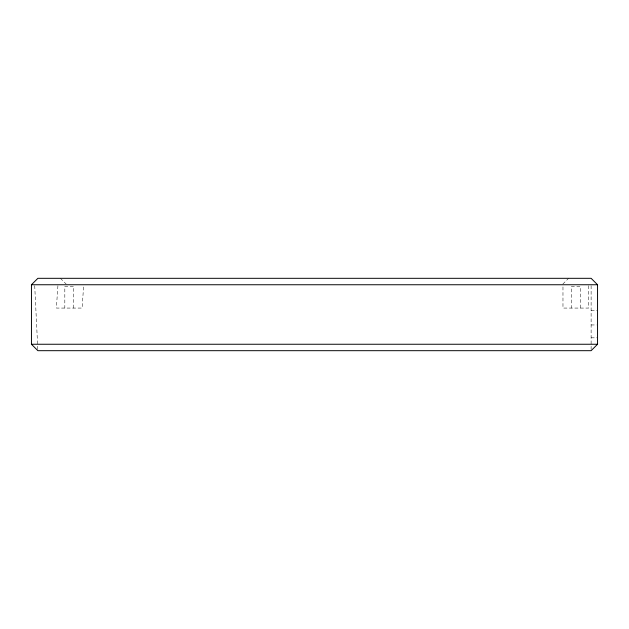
<?xml version="1.0" encoding="UTF-8"?>
<svg xmlns="http://www.w3.org/2000/svg" width="629" height="629" viewBox="0 0 629 629"><rect width="100%" height="100%" fill="white"/><g stroke="black" fill="none" stroke-linecap="round" stroke-linejoin="round"><path stroke-width="0.47" stroke-dasharray="3.15 2.36" d="M57.915 285.715L56.374 308.068L82.108 308.068L83.649 285.715M562.813 284.104L568.6 278.317M591.118 310.482L597.55 310.482M591.118 324.957L596.63 324.957M591.118 337.82L597.55 337.82M60.4 278.317L66.187 284.104M34.713 285.715L37.882 350.683M591.118 285.715L591.118 350.683M588.705 285.715L588.705 308.068L562.971 308.068L562.971 285.715M580.26 308.068L580.26 286.352L571.415 286.352L571.415 308.068M73.664 308.068L73.664 286.352L64.818 286.352L64.818 308.068"/><path stroke-width="0.94" d="M31.45 284.748L37.882 278.317L591.118 278.317L597.55 284.748L597.55 344.252L591.118 350.683L37.882 350.683L31.45 344.252L31.45 284.748L597.55 284.748M31.45 344.252L597.55 344.252"/></g></svg>
